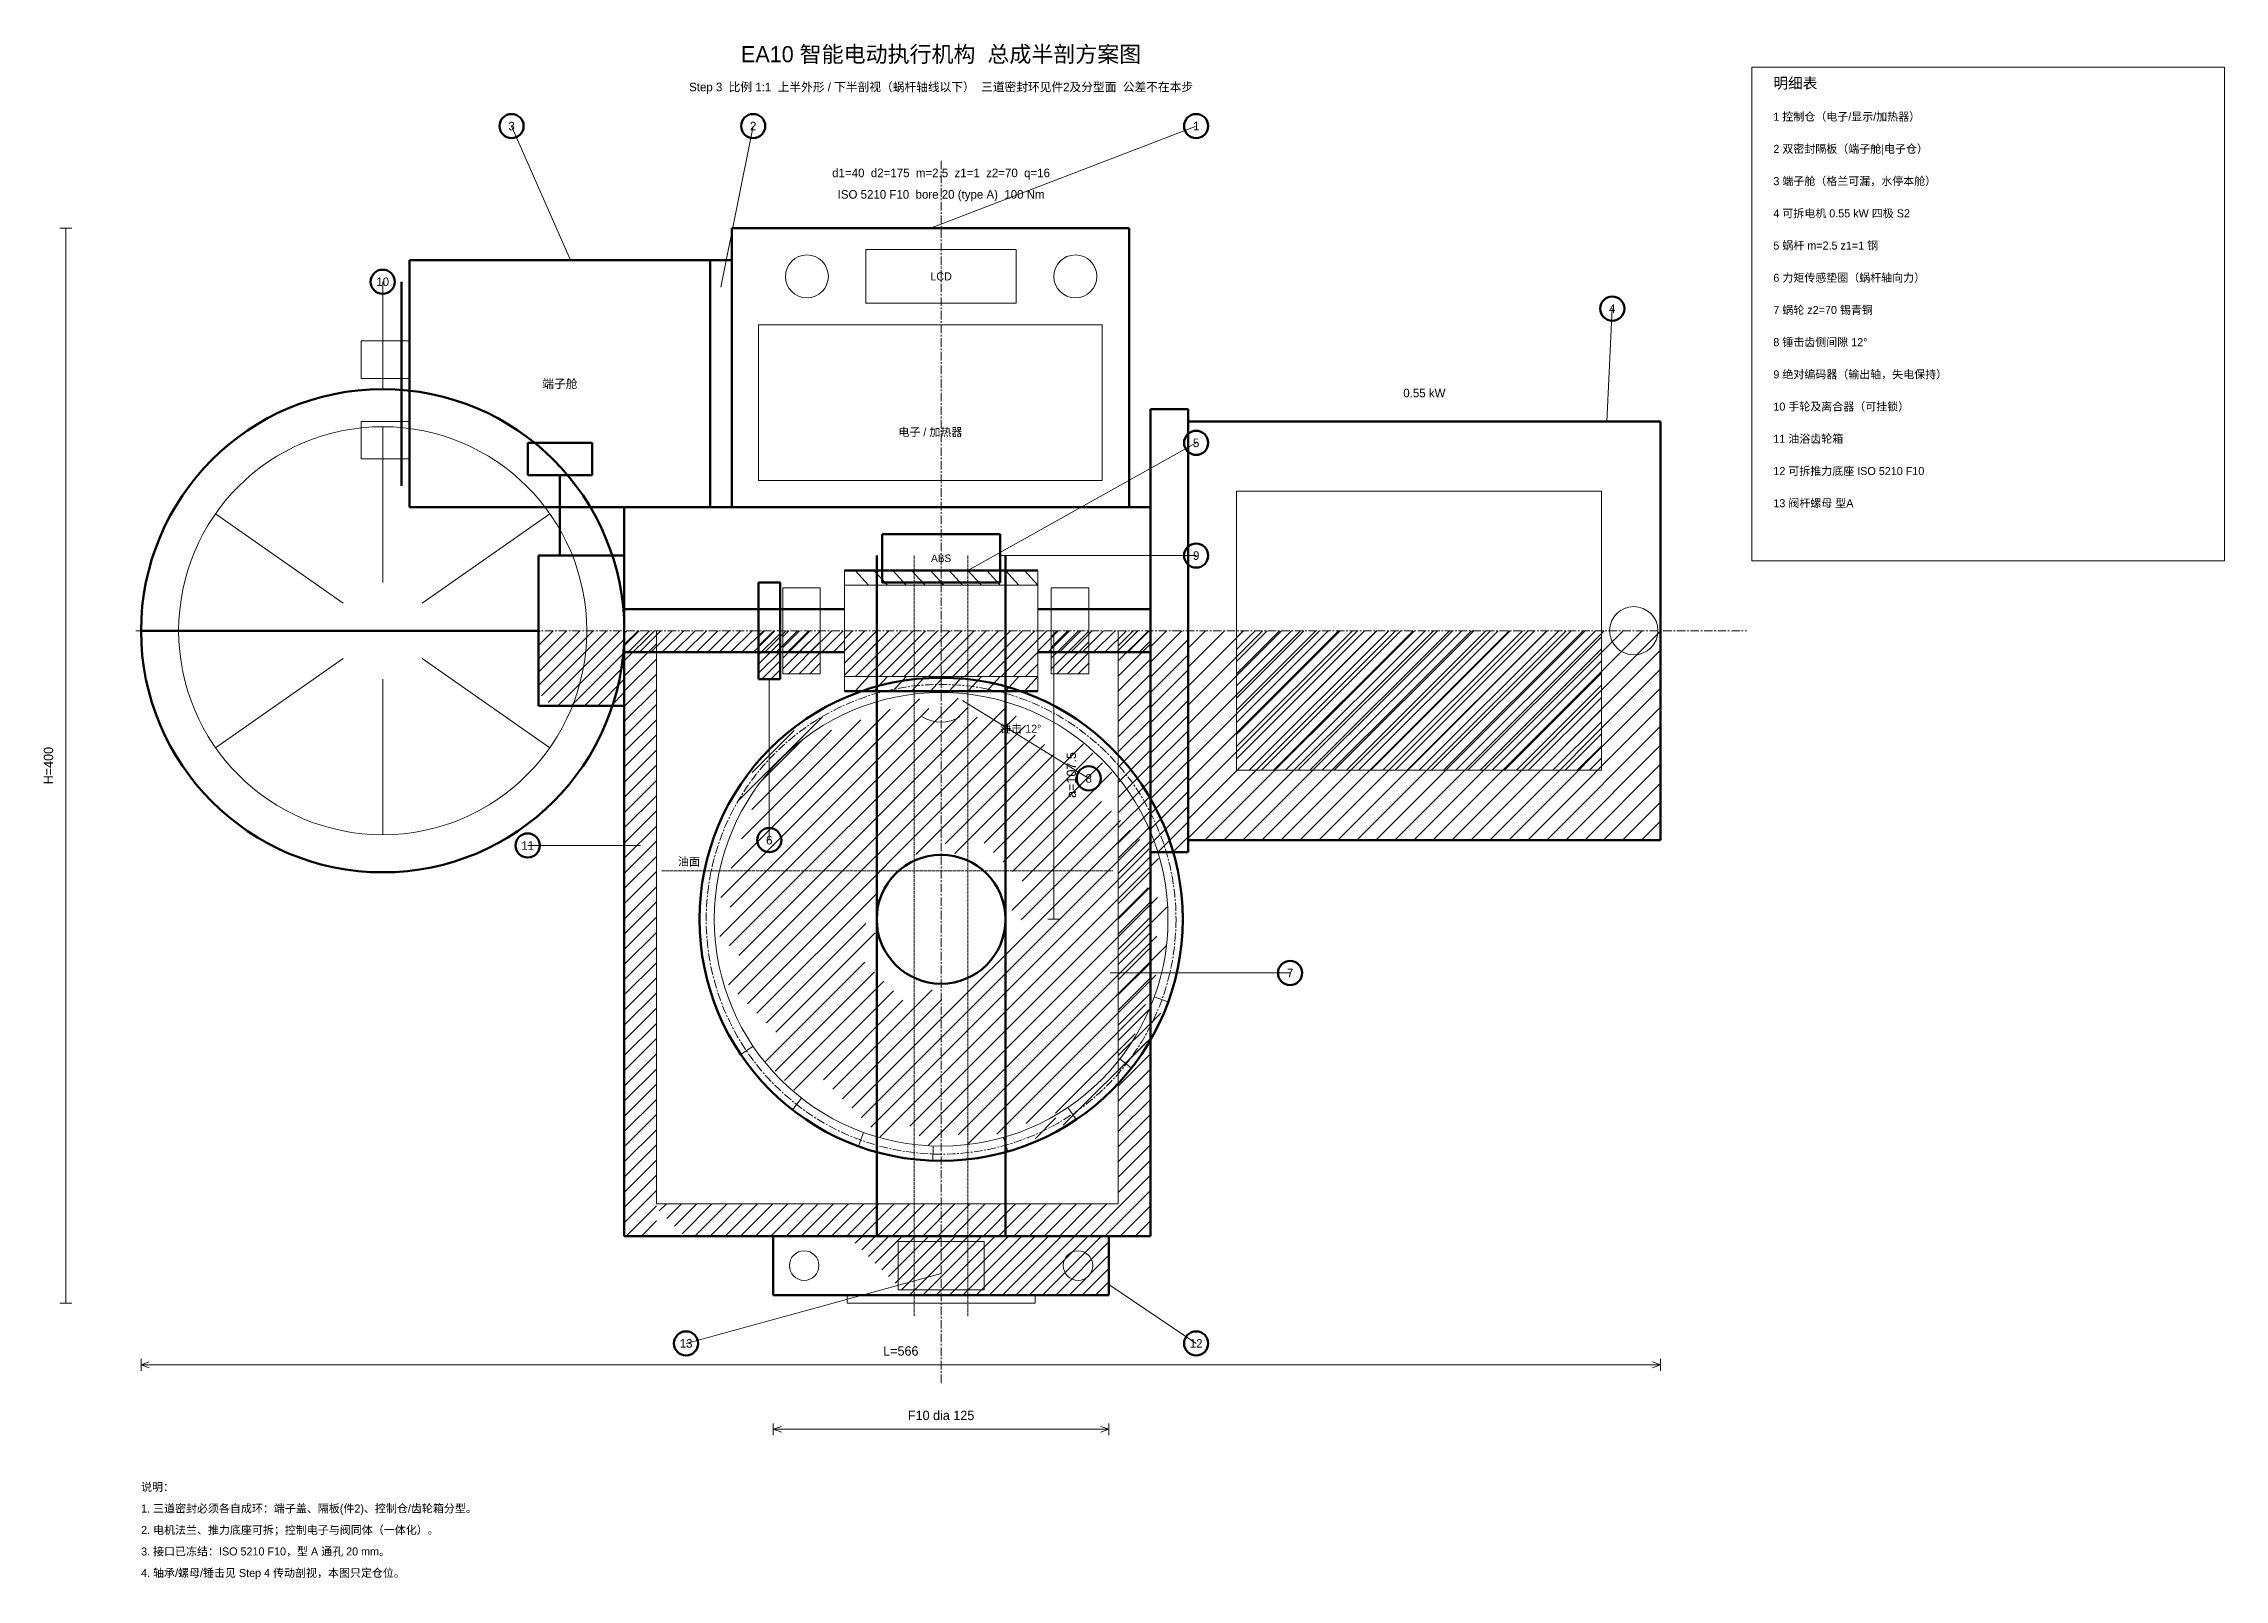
# Model space of a CAD drawing. Header units: millimetres. Extents: x -334 to 478, y -353 to 219.
import ezdxf
from ezdxf.enums import TextEntityAlignment as Align

# ---------------------------------------------------------------- set-up
doc = ezdxf.new("R2010")
doc.units = ezdxf.units.MM
doc.linetypes.add('CENTER', pattern=[5.08, 3.175, -0.635, 0.635, -0.635])
doc.linetypes.add('DASHED', pattern=[1.524, 1.27, -0.254])
for name, color, linetype, lineweight in [('中心线', 1, 'CENTER', 18), ('剖面线', 8, 'Continuous', 13), ('密封', 5, 'Continuous', 50), ('文字', 7, 'Continuous', 18), ('标注', 3, 'Continuous', 18), ('细实线', 7, 'Continuous', 18), ('虚线', 8, 'DASHED', 18), ('轮廓', 7, 'Continuous', 50)]:
    doc.layers.add(name, color=color, linetype=linetype, lineweight=lineweight)
doc.styles.add('CN', font='DroidSansFallbackFull.ttf')

msp = doc.modelspace()

# ---------------------------------------------------------------- linework, layer by layer
at = {"layer": '中心线', "linetype": 'CENTER', "lineweight": 18}
for p, q in [((0, 175), (0, -280.5)), ((-300, 0), (300, 0))]:
    msp.add_line(p, q, dxfattribs=at)
at = {"layer": '剖面线', "lineweight": 13}
for p, q in [((-150, -20.4), (-129.6, 0)), ((-150, -15.45), (-134.55, 0)), ((-150, -10.5), (-139.5, 0)), ((-150, -5.55), (-144.45, 0)), ((-150, -0.6), (-149.4, 0)), ((-148.89, -24.24), (-124.65, 0)), ((-146.42, -26.72), (-119.7, 0)), ((-118, -11.23), (-106.77, 0)), ((-118, -5.57), (-112.43, 0)), ((-118, -5.15), (-112.85, 0)), ((-118, -0.9), (-117.1, 0)), ((-116.61, -8), (-108.61, 0)), ((-112.37, -8), (-104.37, 0)), ((-103.88, -8), (-95.88, 0)), ((-99.64, -8), (-91.64, 0)), ((-91.15, -8), (-83.15, 0)), ((-86.91, -8), (-78.91, 0)), ((-82.67, -8), (-74.67, 0)), ((-78.43, -8), (-70.43, 0)), ((-74.18, -8), (-66.18, 0)), ((-69.94, -8), (-61.94, 0)), ((-68, -5.64), (-62.36, 0)), ((-68, -2.24), (-65.76, 0)), ((-65.7, -8), (-57.7, 0)), ((-61.46, -8), (-53.46, 0)), ((-59, -10.2), (-48.8, 0)), ((-59, -6.24), (-52.76, 0)), ((-59, -2.28), (-56.72, 0)), ((-57.21, -8), (-49.21, 0)), ((-52.97, -8), (-44.97, 0)), ((-48.73, -8), (-40.73, 0)), ((-44.49, -8), (-36.49, 0)), ((-36, -16.59), (-19.41, 0)), ((-36, -12.07), (-23.93, 0)), ((-36, -7.54), (-28.46, 0)), ((-36, -3.02), (-32.98, 0)), ((-31.88, -17), (-14.88, 0)), ((-27.36, -17), (-10.36, 0)), ((-22.83, -17), (-5.83, 0)), ((-18.31, -17), (-1.31, 0)), ((-13.78, -17), (3.22, 0)), ((-4.73, -17), (12.27, 0)), ((-0.2, -17), (16.8, 0)), ((4.32, -17), (21.32, 0)), ((8.85, -17), (25.85, 0)), ((13.37, -17), (30.37, 0)), ((17.9, -17), (34.9, 0)), ((36, -7.57), (43.57, 0)), ((39.82, -8), (47.82, 0)), ((41, -10.2), (51.2, 0)), ((41, -6.24), (47.24, 0)), ((41, -2.28), (43.28, 0)), ((44.06, -8), (52.06, 0)), ((48.3, -8), (56.3, 0)), ((52.54, -8), (60.54, 0)), ((56.79, -8), (64.79, 0)), ((65.27, -8), (73.27, 0)), ((66, -5.57), (71.57, 0)), ((69.51, -8), (77.51, 0)), ((78, -11.65), (89.65, 0)), ((78, -5.99), (83.99, 0)), ((78, -0.33), (78.33, 0)), ((92, -77.22), (169.22, 0)), ((92, -70.15), (162.15, 0)), ((92, -63.08), (155.08, 0)), ((92, -56.01), (148.01, 0)), ((92, -48.94), (140.94, 0)), ((92, -41.87), (133.87, 0)), ((92, -34.8), (126.8, 0)), ((92, -27.73), (119.73, 0)), ((92, -13.58), (105.58, 0)), ((92, -6.51), (98.51, 0)), ((98.29, -78), (176.29, 0)), ((105.37, -78), (183.37, 0)), ((110, -47.71), (157.71, 0)), ((110, -38.66), (148.66, 0)), ((110, -34.13), (144.13, 0)), ((110, -29.61), (139.61, 0)), ((110, -25.08), (135.08, 0)), ((110, -20.56), (130.56, 0)), ((110, -16.03), (126.03, 0)), ((110, -11.51), (121.51, 0)), ((110, -6.98), (116.98, 0)), ((110, -2.46), (112.46, 0)), ((110.24, -52), (162.24, 0)), ((112.44, -78), (190.44, 0)), ((114.76, -52), (166.76, 0)), ((119.29, -52), (171.29, 0)), ((119.51, -78), (197.51, 0)), ((123.81, -52), (175.81, 0)), ((126.58, -78), (204.58, 0)), ((128.34, -52), (180.34, 0)), ((132.86, -52), (184.86, 0)), ((133.65, -78), (211.65, 0)), ((137.39, -52), (189.39, 0)), ((140.72, -78), (218.72, 0)), ((141.91, -52), (193.91, 0)), ((146.44, -52), (198.44, 0)), ((147.79, -78), (225.79, 0)), ((150.96, -52), (202.96, 0)), ((154.86, -78), (232.86, 0)), ((155.49, -52), (207.49, 0)), ((160.02, -52), (212.02, 0)), ((161.93, -78), (239.93, 0)), ((164.54, -52), (216.54, 0)), ((169.01, -78), (247.01, 0)), ((169.07, -52), (221.07, 0)), ((173.59, -52), (225.59, 0)), ((176.08, -78), (254.08, 0)), ((178.12, -52), (230.12, 0)), ((182.64, -52), (234.64, 0)), ((183.15, -78), (261.15, 0)), ((187.17, -52), (239.17, 0)), ((191.69, -52), (243.69, 0)), ((-142.75, -28), (-118, -3.25)), ((-118, -16.88), (-106, -4.88)), ((-108.12, -8), (-100.12, 0)), ((-95.4, -8), (-87.4, 0)), ((-68, -9.03), (-60, -1.03)), ((-68, -12.42), (-60, -4.42)), ((-68, -15.82), (-60, -7.82)), ((-59, -14.16), (-45, -0.16)), ((-56.88, -16), (-45, -4.12)), ((-52.92, -16), (-45, -8.08)), ((-40.24, -8), (-36, -3.76)), ((-36, -8), (-36, -8)), ((-9.25, -17), (7.75, 0)), ((22.42, -17), (36, -3.42)), ((26.95, -17), (36, -7.95)), ((36, -3.33), (39.33, 0)), ((41, -14.16), (55, -0.16)), ((43.12, -16), (55, -4.12)), ((47.08, -16), (55, -8.08)), ((61.03, -8), (69.03, 0)), ((66, -11.23), (77.23, 0)), ((66, -16.88), (78, -4.88)), ((73.76, -8), (78, -3.76)), ((78, -17.3), (92, -3.3)), ((92, -20.65), (112.65, 0)), ((110, -43.18), (153.18, 0)), ((190.22, -78), (268, -0.22)), ((196.22, -52), (246, -2.22)), ((197.29, -78), (268, -7.29)), ((200.75, -52), (246, -6.75)), ((-137.8, -28), (-118, -8.2)), ((-132.85, -28), (-118, -13.15)), ((-118, -22.54), (-106, -10.54)), ((-118, -28.2), (-106, -16.2)), ((-66.79, -18), (-60, -11.21)), ((-63.39, -18), (-60, -14.61)), ((-48.96, -16), (-45, -12.04)), ((-45, -16), (-45, -16)), ((31.47, -17), (36, -12.47)), ((51.04, -16), (55, -12.04)), ((55, -16), (55, -16)), ((66, -22.54), (78, -10.54)), ((66, -28.2), (78, -16.2)), ((78, -22.96), (92, -8.96)), ((78, -28.62), (92, -14.62)), ((204.36, -78), (268, -14.36)), ((205.27, -52), (246, -11.27)), ((209.8, -52), (246, -15.8)), ((-127.9, -28), (-118, -18.1)), ((-122.95, -28), (-118, -23.05)), ((-118, -33.85), (-106, -21.85)), ((36, -17), (36, -17)), ((66, -33.85), (78, -21.85)), ((78, -34.27), (92, -20.27)), ((211.43, -78), (268, -21.43)), ((214.32, -52), (246, -20.32)), ((-118, -39.51), (-106, -27.51)), ((-118, -28), (-118, -28)), ((-82.42, -113.91), (6.41, -25.08)), ((-82.09, -99.43), (-8.07, -25.41)), ((-79.22, -131.92), (24.42, -28.28)), ((-78.89, -117.44), (9.94, -28.61)), ((-78.56, -102.97), (-4.53, -28.94)), ((-78.22, -88.5), (-19, -29.28)), ((-75.68, -135.45), (27.95, -31.82)), ((-75.44, -63.29), (-44.21, -32.06)), ((-75.35, -120.98), (13.48, -32.15)), ((66, -39.51), (78, -27.51)), ((78, -39.93), (92, -25.93)), ((78, -45.59), (92, -31.59)), ((218.5, -78), (268, -28.5)), ((218.85, -52), (246, -24.85)), ((223.37, -52), (246, -29.37)), ((-118, -45.17), (-106, -33.17)), ((-118, -50.82), (-106, -38.82)), ((-74.36, -77.56), (-29.94, -33.14)), ((-72.15, -138.99), (31.49, -35.35)), ((-70.49, -66.62), (-40.88, -37.01)), ((-70.32, -52.8), (-54.7, -37.18)), ((-9.39, -83.3), (35.02, -38.89)), ((66, -45.17), (78, -33.17)), ((66, -50.82), (78, -38.82)), ((78, -51.25), (92, -37.25)), ((225.57, -78), (268, -35.57)), ((227.9, -52), (246, -33.9)), ((232.42, -52), (246, -38.42)), ((-118, -56.48), (-106, -44.48)), ((-66.62, -55.68), (-51.82, -40.88)), ((1.55, -79.44), (38.56, -42.42)), ((5.08, -82.97), (42.09, -45.96)), ((16.02, -79.11), (53.03, -42.09)), ((19.56, -82.64), (56.57, -45.63)), ((66, -56.48), (78, -44.48)), ((78, -56.9), (92, -42.9)), ((78, -62.56), (92, -48.56)), ((232.64, -78), (268, -42.64)), ((236.95, -52), (246, -42.95)), ((241.47, -52), (246, -47.47)), ((-118, -62.14), (-106, -50.14)), ((-118, -67.79), (-106, -55.79)), ((23.09, -86.18), (60.1, -49.16)), ((26.63, -89.71), (63.64, -52.7)), ((66, -62.14), (78, -50.14)), ((66, -67.79), (78, -55.79)), ((78, -68.22), (92, -54.22)), ((239.72, -78), (268, -49.72)), ((246, -52), (246, -52)), ((246.79, -78), (268, -56.79)), ((-118, -73.45), (-106, -61.45)), ((30.16, -93.25), (59.77, -63.64)), ((66, -73.45), (78, -61.45)), ((78, -73.87), (92, -59.87)), ((253.86, -78), (268, -63.86)), ((-118, -79.11), (-106, -67.11)), ((-118, -84.76), (-106, -72.76)), ((26.3, -104.19), (63.31, -67.17)), ((29.83, -107.72), (66.84, -70.71)), ((66, -79.11), (78, -67.11)), ((66, -84.76), (78, -72.76)), ((78, -79.53), (92, -65.53)), ((80.69, -82.5), (92, -71.19)), ((260.93, -78), (268, -70.93)), ((-118, -90.42), (-106, -78.42)), ((-33.26, -177.88), (70.38, -74.24)), ((-29.72, -181.41), (73.91, -77.78)), ((66, -90.42), (78, -78.42)), ((86.34, -82.5), (92, -76.84)), ((268, -78), (268, -78)), ((-118, -96.08), (-106, -84.08)), ((-26.19, -184.95), (77.45, -81.31)), ((-22.65, -188.49), (80.99, -84.85)), ((66, -96.08), (78, -84.08)), ((-118, -101.74), (-106, -89.74)), ((-118, -107.39), (-106, -95.39)), ((-11.71, -184.62), (77.12, -95.79)), ((66, -101.74), (78, -89.74)), ((66, -107.39), (78, -95.39)), ((-118, -113.05), (-106, -101.05)), ((-68.61, -142.52), (-24.2, -98.11)), ((-8.18, -188.15), (80.65, -99.32)), ((-4.64, -191.69), (84.19, -102.86)), ((66, -113.05), (78, -101.05)), ((-118, -118.71), (-106, -106.71)), ((-118, -124.36), (-106, -112.36)), ((-65.08, -146.06), (-28.06, -109.05)), ((-61.54, -149.59), (-24.53, -112.58)), ((66, -118.71), (78, -106.71)), ((66, -124.36), (78, -112.36)), ((-118, -130.02), (-106, -118.02)), ((6.3, -187.82), (80.32, -113.8)), ((9.83, -191.36), (83.86, -117.33)), ((66, -130.02), (78, -118.02)), ((-118, -135.68), (-106, -123.68)), ((-118, -141.33), (-106, -129.33)), ((-65.41, -160.53), (-28.39, -123.52)), ((-61.87, -164.07), (-24.86, -127.06)), ((20.77, -187.49), (79.99, -128.27)), ((66, -135.68), (78, -123.68)), ((66, -141.33), (78, -129.33)), ((-118, -146.99), (-106, -134.99)), ((-58.34, -167.6), (-21.32, -130.59)), ((-54.8, -171.14), (-17.79, -134.13)), ((-43.86, -167.27), (-14.25, -137.66)), ((-40.33, -170.81), (-3.31, -133.8)), ((-36.79, -174.34), (0.22, -137.33)), ((66, -146.99), (78, -134.99)), ((-118, -152.65), (-106, -140.65)), ((31.71, -183.62), (76.12, -139.21)), ((66, -152.65), (78, -140.65)), ((74.02, -150.29), (81.83, -142.48)), ((-118, -158.3), (-106, -146.3)), ((-118, -163.96), (-106, -151.96)), ((42.65, -179.76), (72.26, -150.15)), ((45.48, -184.21), (76.71, -152.98)), ((66, -158.3), (78, -146.3)), ((66, -163.96), (78, -151.96)), ((-118, -169.62), (-106, -157.62)), ((66, -169.62), (78, -157.62)), ((-118, -175.27), (-106, -163.27)), ((-118, -180.93), (-106, -168.93)), ((66, -175.27), (78, -163.27)), ((66, -180.93), (78, -168.93)), ((-118, -186.59), (-106, -174.59)), ((66, -186.59), (78, -174.59)), ((-118, -192.25), (-106, -180.25)), ((-118, -197.9), (-106, -185.9)), ((34.98, -189.33), (42.79, -181.52)), ((66, -192.25), (78, -180.25)), ((66, -197.9), (78, -185.9)), ((-118, -203.56), (-106, -191.56)), ((66, -203.56), (78, -191.56)), ((-118, -209.22), (-106, -197.22)), ((-118, -214.87), (-106, -202.87)), ((66, -209.22), (78, -197.22)), ((66, -214.87), (78, -202.87)), ((-118, -220.53), (-106, -208.53)), ((66, -220.53), (78, -208.53)), ((-117.31, -225.5), (-106, -214.19)), ((-104.99, -216.15), (-102.33, -213.5)), ((-102.16, -218.98), (-96.68, -213.5)), ((-99.33, -221.81), (-91.02, -213.5)), ((-96.5, -224.64), (-85.36, -213.5)), ((-91.71, -225.5), (-79.71, -213.5)), ((-86.05, -225.5), (-74.05, -213.5)), ((-80.39, -225.5), (-68.39, -213.5)), ((-74.74, -225.5), (-62.74, -213.5)), ((-69.08, -225.5), (-57.08, -213.5)), ((-63.42, -225.5), (-51.42, -213.5)), ((-57.76, -225.5), (-45.76, -213.5)), ((-52.11, -225.5), (-40.11, -213.5)), ((-46.45, -225.5), (-34.45, -213.5)), ((-40.79, -225.5), (-28.79, -213.5)), ((-35.14, -225.5), (-23.14, -213.5)), ((-29.48, -225.5), (-17.48, -213.5)), ((-23.82, -225.5), (-11.82, -213.5)), ((-18.17, -225.5), (-6.17, -213.5)), ((-12.51, -225.5), (-0.51, -213.5)), ((-6.85, -225.5), (5.15, -213.5)), ((-1.2, -225.5), (10.8, -213.5)), ((4.46, -225.5), (16.46, -213.5)), ((10.12, -225.5), (22.12, -213.5)), ((15.77, -225.5), (27.77, -213.5)), ((21.43, -225.5), (33.43, -213.5)), ((27.09, -225.5), (39.09, -213.5)), ((32.75, -225.5), (44.75, -213.5)), ((38.4, -225.5), (50.4, -213.5)), ((44.06, -225.5), (56.06, -213.5)), ((49.72, -225.5), (61.72, -213.5)), ((55.37, -225.5), (67.37, -213.5)), ((61.03, -225.5), (73.03, -213.5)), ((66.69, -225.5), (78, -214.19)), ((66.69, -225.5), (78, -214.19)), ((-111.66, -225.5), (-106, -219.84)), ((-34.47, -225.67), (-34.29, -225.5)), ((-31.99, -228.15), (-29.34, -225.5)), ((-29.52, -230.62), (-24.39, -225.5)), ((-27.04, -233.1), (-19.44, -225.5)), ((-24.57, -235.57), (-14.49, -225.5)), ((-22.09, -238.05), (-9.55, -225.5)), ((-19.62, -240.52), (-4.6, -225.5)), ((-17.14, -243), (0.35, -225.5)), ((-14.67, -245.47), (5.3, -225.5)), ((-11.75, -247.5), (10.25, -225.5)), ((-6.8, -247.5), (15.2, -225.5)), ((-1.85, -247.5), (20.15, -225.5)), ((3.1, -247.5), (25.1, -225.5)), ((8.05, -247.5), (30.05, -225.5)), ((13, -247.5), (35, -225.5)), ((17.95, -247.5), (39.95, -225.5)), ((22.9, -247.5), (44.9, -225.5)), ((27.85, -247.5), (49.85, -225.5)), ((32.8, -247.5), (54.8, -225.5)), ((37.75, -247.5), (59.75, -225.5)), ((72.34, -225.5), (78, -219.84)), ((72.34, -225.5), (78, -219.84)), ((78, -225.5), (78, -225.5)), ((78, -225.5), (78, -225.5)), ((42.7, -247.5), (62.5, -227.7)), ((47.65, -247.5), (62.5, -232.65)), ((52.6, -247.5), (62.5, -237.6)), ((57.55, -247.5), (62.5, -242.55))]:
    msp.add_line(p, q, dxfattribs=at)
at = {"layer": '密封', "lineweight": 50}
for p, q in [((-201, 54), (-201, 130)), ((-198, 46), (-198, 138)), ((-78, 138), (-86, 138)), ((-86, 138), (-86, 46)), ((-78, 46), (-78, 138)), ((-118, 46), (78, 46)), ((-86, 46), (-78, 46))]:
    msp.add_line(p, q, dxfattribs=at)
at = {"layer": '标注', "lineweight": 18}
for p, q in [((-138, 138), (-160, 188)), ((-82, 128), (-70, 188)), ((-4, 150), (95, 188)), ((-328.2, 150), (-323.8, 150)), ((-326, -250.5), (-326, 150)), ((-208, 90), (-208, 130)), ((248, 78), (250, 120)), ((10, 22.5), (95, 70)), ((22, 28), (95, 28)), ((39.8, 0), (44.2, 0)), ((42, 0), (42, -107.5)), ((-64, -18), (-64, -78)), ((8, -26), (55, -55)), ((-112, -80), (-154, -80)), ((39.8, -107.5), (44.2, -107.5)), ((63, -127.5), (130, -127.5)), ((0, -239.5), (-95, -265.5)), ((62.5, -243.5), (95, -265.5)), ((-328.2, -250.5), (-323.8, -250.5)), ((-298, -275.7), (-298, -271.3)), ((-298, -273.5), (-295, -272.4)), ((-298, -273.5), (268, -273.5)), ((-298, -273.5), (-295, -274.6)), ((268, -273.5), (265, -272.4)), ((268, -273.5), (265, -274.6)), ((268, -275.7), (268, -271.3)), ((-62.5, -299.7), (-62.5, -295.3)), ((-62.5, -297.5), (-59.5, -296.4)), ((-62.5, -297.5), (62.5, -297.5)), ((-62.5, -297.5), (-59.5, -298.6)), ((62.5, -297.5), (59.5, -296.4)), ((62.5, -297.5), (59.5, -298.6)), ((62.5, -299.7), (62.5, -295.3))]:
    msp.add_line(p, q, dxfattribs=at)
msp.add_arc((0, -20), 14, 240, 300, dxfattribs=at)
at = {"layer": '细实线', "lineweight": 18}
for p, q in [((478, 210), (302, 210)), ((302, 210), (302, 26)), ((478, 26), (478, 210)), ((28, 142), (-28, 142)), ((-28, 142), (-28, 122)), ((28, 122), (28, 142)), ((-28, 122), (28, 122)), ((60, 114), (-68, 114)), ((-68, 114), (-68, 56)), ((60, 56), (60, 114)), ((-198, 108), (-216, 108)), ((-216, 108), (-216, 94)), ((-198, 94), (-198, 108)), ((-216, 94), (-198, 94)), ((-198, 78), (-216, 78)), ((-216, 78), (-216, 64)), ((-208, 18), (-208, 76)), ((-198, 64), (-198, 78)), ((-216, 64), (-198, 64)), ((-68, 56), (60, 56)), ((246, 52), (110, 52)), ((110, 52), (110, -52)), ((246, -52), (246, 52)), ((-222.74, 10.32), (-270.26, 43.59)), ((-193.26, 10.32), (-145.74, 43.59)), ((302, 26), (478, 26)), ((-36, 22.5), (-36, -22.5)), ((-36, 17), (36, 17)), ((-32, 22.5), (-27, 17)), ((-25, 22.5), (-20, 17)), ((-18, 22.5), (-13, 17)), ((-11, 22.5), (-6, 17)), ((-4, 22.5), (1, 17)), ((3, 22.5), (8, 17)), ((10, 22.5), (15, 17)), ((17, 22.5), (22, 17)), ((24, 22.5), (29, 17)), ((31, 22.5), (36, 17)), ((36, 22.5), (36, -22.5)), ((-45, 16), (-59, 16)), ((-59, 16), (-59, -16)), ((-45, -16), (-45, 16)), ((55, 16), (41, 16)), ((41, 16), (41, -16)), ((55, -16), (55, 16)), ((-106, 0), (-106, -213.5)), ((66, 0), (66, -213.5)), ((-222.74, -10.32), (-270.26, -43.59)), ((-193.26, -10.32), (-145.74, -43.59)), ((-59, -16), (-45, -16)), ((41, -16), (55, -16)), ((-208, -18), (-208, -76)), ((-36, -17), (36, -17)), ((-32, -22.5), (-27, -17)), ((-25, -22.5), (-20, -17)), ((-18, -22.5), (-13, -17)), ((-11, -22.5), (-6, -17)), ((-4, -22.5), (1, -17)), ((3, -22.5), (8, -17)), ((10, -22.5), (15, -17)), ((17, -22.5), (22, -17)), ((24, -22.5), (29, -17)), ((31, -22.5), (36, -17)), ((110, -52), (246, -52)), ((79.4, -136.4), (84.57, -138.28)), ((-70.05, -154.75), (-74.61, -157.83)), ((66.59, -159.52), (70.92, -162.91)), ((-52.02, -174.09), (-55.41, -178.42)), ((47.25, -177.55), (50.33, -182.11)), ((-28.9, -186.9), (-30.78, -192.07)), ((-2.95, -191.95), (-3.14, -197.45)), ((23.29, -188.73), (24.81, -194.01)), ((-106, -213.5), (66, -213.5)), ((16, -227.5), (-16, -227.5)), ((-16, -227.5), (-16, -245.5)), ((16, -245.5), (16, -227.5)), ((35, -247.5), (-35, -247.5)), ((-35, -247.5), (-35, -250.5)), ((-35, -250.5), (35, -250.5)), ((-16, -245.5), (16, -245.5)), ((35, -250.5), (35, -247.5))]:
    msp.add_line(p, q, dxfattribs=at)
for centre, radius in [((-50, 132), 8), ((50, 132), 8), ((-208, 0), 76), ((258, 0), 9), ((0, -107.5), 84.5), ((-51, -236.5), 5.5), ((51, -236.5), 5.5)]:
    msp.add_circle(centre, radius, dxfattribs=at)
at = {"layer": '细实线', "linetype": 'CENTER', "lineweight": 18}
msp.add_circle((0, -107.5), 87.5, dxfattribs=at)
at = {"layer": '虚线', "linetype": 'DASHED', "lineweight": 18}
for p, q in [((-10, 28), (-10, -255.5)), ((10, 28), (10, -255.5)), ((-104, -89.5), (64, -89.5))]:
    msp.add_line(p, q, dxfattribs=at)
at = {"layer": '轮廓', "lineweight": 50}
for p, q in [((70, 150), (-78, 150)), ((-78, 150), (-78, 46)), ((70, 46), (70, 150)), ((-78, 138), (-198, 138)), ((-198, 138), (-198, 46)), ((-78, 46), (-78, 138)), ((92, 82.5), (78, 82.5)), ((78, 82.5), (78, -82.5)), ((92, -82.5), (92, 82.5)), ((268, 78), (92, 78)), ((92, 78), (92, -78)), ((268, -78), (268, 78)), ((-130, 70), (-154, 70)), ((-154, 70), (-154, 58)), ((-130, 58), (-130, 70)), ((-154, 58), (-130, 58)), ((-142, 28), (-142, 58)), ((-198, 46), (-78, 46)), ((78, 46), (-118, 46)), ((-118, 46), (-118, -225.5)), ((-78, 46), (70, 46)), ((78, -225.5), (78, 46)), ((22, 36), (-22, 36)), ((-22, 36), (-22, 18)), ((22, 18), (22, 36)), ((-118, 28), (-150, 28)), ((-150, 28), (-150, -28)), ((-118, -28), (-118, 28)), ((-24, 28), (-24, -225.5)), ((24, 28), (24, -225.5)), ((-60, 18), (-68, 18)), ((-68, 18), (-68, -18)), ((-60, -18), (-60, 18)), ((-36, 22.5), (36, 22.5)), ((-22, 18), (22, 18)), ((-298, 0), (-150, 0)), ((-36, 8), (-118, 8)), ((36, 8), (78, 8)), ((-36, -8), (-118, -8)), ((36, -8), (78, -8)), ((-68, -18), (-60, -18)), ((-36, -22.5), (36, -22.5)), ((-150, -28), (-118, -28)), ((92, -78), (268, -78)), ((78, -82.5), (92, -82.5)), ((-118, -225.5), (78, -225.5)), ((62.5, -225.5), (-62.5, -225.5)), ((-62.5, -225.5), (-62.5, -247.5)), ((62.5, -247.5), (62.5, -225.5)), ((-62.5, -247.5), (62.5, -247.5))]:
    msp.add_line(p, q, dxfattribs=at)
for centre, radius in [((-160, 188), 4.5), ((-70, 188), 4.5), ((95, 188), 4.5), ((-208, 130), 4.5), ((250, 120), 4.5), ((-208, 0), 90), ((95, 70), 4.5), ((95, 28), 4.5), ((0, -107.5), 90), ((55, -55), 4.5), ((-154, -80), 4.5), ((-64, -78), 4.5), ((0, -107.5), 24), ((130, -127.5), 4.5), ((-95, -265.5), 4.5), ((95, -265.5), 4.5)]:
    msp.add_circle(centre, radius, dxfattribs=at)

# ---------------------------------------------------------------- texts
at = {"layer": '文字', "style": 'CN'}
for s, height, p in [('EA10 智能电动执行机构  总成半剖方案图', 6, (0, 210)), ('Step 3  比例 1:1  上半外形 / 下半剖视（蜗杆轴线以下）  三道密封环见件2及分型面  公差不在本步', 3.2, (0, 200)), ('d1=40  d2=175  m=2.5  z1=1  z2=70  q=16', 3.2, (0, 168)), ('ISO 5210 F10  bore 20 (type A)  100 Nm', 3.2, (0, 160)), ('0.55 kW', 3.2, (180, 86))]:
    msp.add_text(s, height=height, dxfattribs=at).set_placement(p, align=Align.BOTTOM_CENTER)
for s, height, p in [('明细表', 4, (310, 202)), ('1 控制仓（电子/显示/加热器）', 3, (310, 190)), ('2 双密封隔板（端子舱|电子仓）', 3, (310, 178)), ('3 端子舱（格兰可漏，水停本舱）', 3, (310, 166)), ('4 可拆电机 0.55 kW 四极 S2', 3, (310, 154)), ('5 蜗杆 m=2.5 z1=1 钢', 3, (310, 142)), ('6 力矩传感垫圈（蜗杆轴向力）', 3, (310, 130)), ('7 蜗轮 z2=70 锡青铜', 3, (310, 118)), ('8 锤击齿侧间隙 12°', 3, (310, 106)), ('9 绝对编码器（输出轴，失电保持）', 3, (310, 94)), ('10 手轮及离合器（可挂锁）', 3, (310, 82)), ('11 油浴齿轮箱', 3, (310, 70)), ('12 可拆推力底座 ISO 5210 F10', 3, (310, 58)), ('13 阀杆螺母 型A', 3, (310, 46)), ('油面', 3, (-98, -87.5)), ('说明：', 3, (-298, -320.5)), ('2. 电机法兰、推力底座可拆；控制电子与阀同体（一体化）。', 3, (-298, -336.5)), ('1. 三道密封必须各自成环：端子盖、隔板(件2)、控制仓/齿轮箱分型。', 3, (-298, -328.5)), ('3. 接口已冻结：ISO 5210 F10，型 A 通孔 20 mm。', 3, (-298, -344.5)), ('4. 轴承/螺母/锤击见 Step 4 传动剖视，本图只定仓位。', 3, (-298, -352.5))]:
    msp.add_text(s, height=height, dxfattribs=at).set_placement(p)
for s, height, p in [('3', 3.2, (-160, 188)), ('2', 3.2, (-70, 188)), ('1', 3.2, (95, 188)), ('10', 3.2, (-208, 130)), ('LCD', 3, (0, 132)), ('4', 3.2, (250, 120)), ('端子舱', 3.2, (-142, 92)), ('电子 / 加热器', 3, (-4, 74)), ('5', 3.2, (95, 70)), ('ABS', 2.8, (0, 27)), ('9', 3.2, (95, 28)), ('8', 3.2, (55, -55)), ('11', 3.2, (-154, -80)), ('6', 3.2, (-64, -78)), ('7', 3.2, (130, -127.5)), ('13', 3.2, (-95, -265.5)), ('12', 3.2, (95, -265.5))]:
    msp.add_text(s, height=height, dxfattribs=at).set_placement(p, align=Align.MIDDLE_CENTER)
at = {"layer": '标注', "style": 'CN'}
msp.add_text('锤击 12°', height=3, dxfattribs=at).set_placement((22, -38))
for s, p in [('H=400', (-332.5, -50.25)), ('a=107.5', (48.5, -53.75))]:
    msp.add_text(s, height=3.5, rotation=90, dxfattribs=at).set_placement(p, align=Align.MIDDLE_CENTER)
for s, p in [('L=566', (-15, -271.1)), ('F10 dia 125', (0, -295.1))]:
    msp.add_text(s, height=3.5, dxfattribs=at).set_placement(p, align=Align.BOTTOM_CENTER)

doc.saveas('drawing.dxf')
